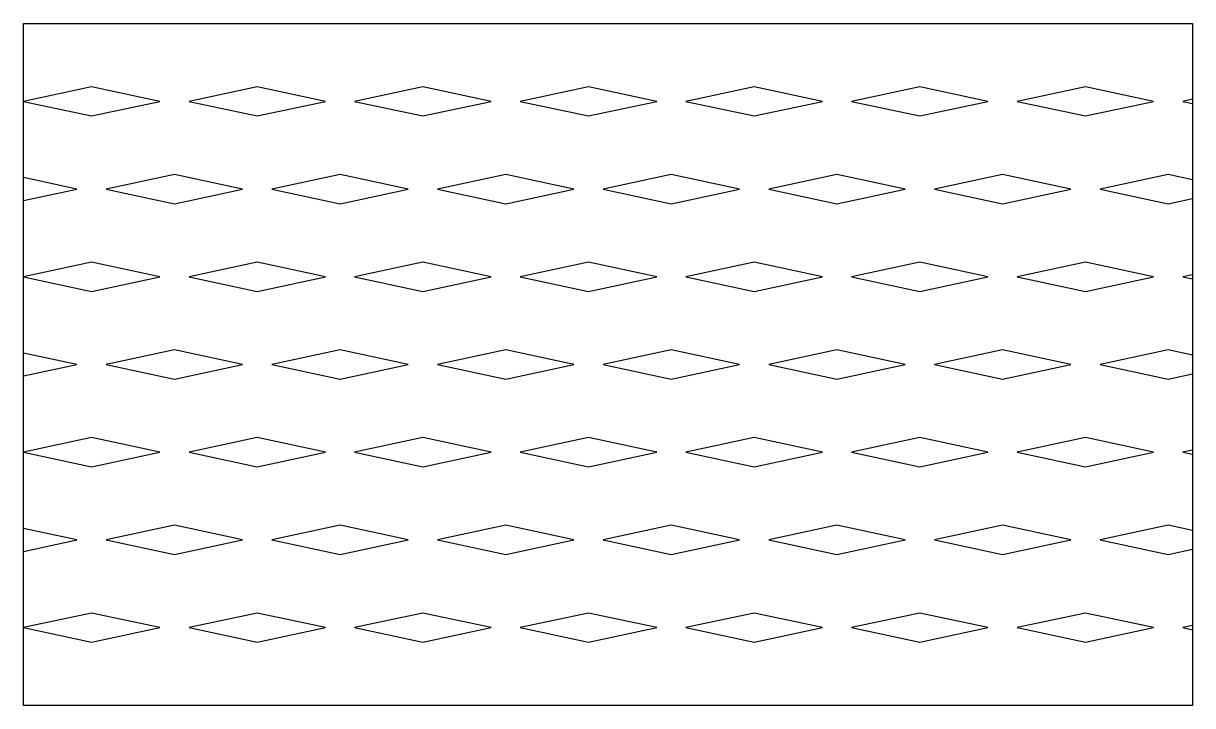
# Model space of a CAD drawing. Header units: millimetres. Extents: x 0 to 120, y 0 to 70.
import ezdxf

# ---------------------------------------------------------------- set-up
doc = ezdxf.new("R2010")
doc.units = ezdxf.units.MM
doc.layers.add('CUT', color=1, linetype='CONTINUOUS')

msp = doc.modelspace()

# ---------------------------------------------------------------- linework, layer by layer
at = {"layer": 'CUT'}
for p, q in [((120, 62.2143), (119, 62)), ((119, 62), (120, 61.7857)), ((120, 44.2143), (119, 44)), ((119, 44), (120, 43.7857)), ((120, 26.2143), (119, 26)), ((119, 26), (120, 25.7857)), ((120, 8.2143), (119, 8)), ((119, 8), (120, 7.7857))]:
    msp.add_line(p, q, dxfattribs=at)
for points in [[(0, 70), (120, 70), (120, 0), (0, 0), (0, 70)], [(0, 62), (7, 60.5), (14, 62), (7, 63.5), (0, 62)], [(17, 62), (24, 60.5), (31, 62), (24, 63.5), (17, 62)], [(34, 62), (41, 60.5), (48, 62), (41, 63.5), (34, 62)], [(51, 62), (58, 60.5), (65, 62), (58, 63.5), (51, 62)], [(68, 62), (75, 60.5), (82, 62), (75, 63.5), (68, 62)], [(85, 62), (92, 60.5), (99, 62), (92, 63.5), (85, 62)], [(102, 62), (109, 60.5), (116, 62), (109, 63.5), (102, 62)], [(0, 51.8214), (5.5, 53), (0, 54.1786)], [(8.5, 53), (15.5, 51.5), (22.5, 53), (15.5, 54.5), (8.5, 53)], [(25.5, 53), (32.5, 51.5), (39.5, 53), (32.5, 54.5), (25.5, 53)], [(42.5, 53), (49.5, 51.5), (56.5, 53), (49.5, 54.5), (42.5, 53)], [(59.5, 53), (66.5, 51.5), (73.5, 53), (66.5, 54.5), (59.5, 53)], [(76.5, 53), (83.5, 51.5), (90.5, 53), (83.5, 54.5), (76.5, 53)], [(93.5, 53), (100.5, 51.5), (107.5, 53), (100.5, 54.5), (93.5, 53)], [(120, 53.9643), (117.5, 54.5), (110.5, 53)], [(110.5, 53), (117.5, 51.5), (120, 52.0357)], [(0, 44), (7, 42.5), (14, 44), (7, 45.5), (0, 44)], [(17, 44), (24, 42.5), (31, 44), (24, 45.5), (17, 44)], [(34, 44), (41, 42.5), (48, 44), (41, 45.5), (34, 44)], [(51, 44), (58, 42.5), (65, 44), (58, 45.5), (51, 44)], [(68, 44), (75, 42.5), (82, 44), (75, 45.5), (68, 44)], [(85, 44), (92, 42.5), (99, 44), (92, 45.5), (85, 44)], [(102, 44), (109, 42.5), (116, 44), (109, 45.5), (102, 44)], [(0, 33.8214), (5.5, 35), (0, 36.1786)], [(8.5, 35), (15.5, 33.5), (22.5, 35), (15.5, 36.5), (8.5, 35)], [(25.5, 35), (32.5, 33.5), (39.5, 35), (32.5, 36.5), (25.5, 35)], [(42.5, 35), (49.5, 33.5), (56.5, 35), (49.5, 36.5), (42.5, 35)], [(59.5, 35), (66.5, 33.5), (73.5, 35), (66.5, 36.5), (59.5, 35)], [(76.5, 35), (83.5, 33.5), (90.5, 35), (83.5, 36.5), (76.5, 35)], [(93.5, 35), (100.5, 33.5), (107.5, 35), (100.5, 36.5), (93.5, 35)], [(120, 35.9643), (117.5, 36.5), (110.5, 35)], [(110.5, 35), (117.5, 33.5), (120, 34.0357)], [(0, 26), (7, 24.5), (14, 26), (7, 27.5), (0, 26)], [(17, 26), (24, 24.5), (31, 26), (24, 27.5), (17, 26)], [(34, 26), (41, 24.5), (48, 26), (41, 27.5), (34, 26)], [(51, 26), (58, 24.5), (65, 26), (58, 27.5), (51, 26)], [(68, 26), (75, 24.5), (82, 26), (75, 27.5), (68, 26)], [(85, 26), (92, 24.5), (99, 26), (92, 27.5), (85, 26)], [(102, 26), (109, 24.5), (116, 26), (109, 27.5), (102, 26)], [(0, 15.8214), (5.5, 17), (0, 18.1786)], [(8.5, 17), (15.5, 15.5), (22.5, 17), (15.5, 18.5), (8.5, 17)], [(25.5, 17), (32.5, 15.5), (39.5, 17), (32.5, 18.5), (25.5, 17)], [(42.5, 17), (49.5, 15.5), (56.5, 17), (49.5, 18.5), (42.5, 17)], [(59.5, 17), (66.5, 15.5), (73.5, 17), (66.5, 18.5), (59.5, 17)], [(76.5, 17), (83.5, 15.5), (90.5, 17), (83.5, 18.5), (76.5, 17)], [(93.5, 17), (100.5, 15.5), (107.5, 17), (100.5, 18.5), (93.5, 17)], [(120, 17.9643), (117.5, 18.5), (110.5, 17)], [(110.5, 17), (117.5, 15.5), (120, 16.0357)], [(0, 8), (7, 6.5), (14, 8), (7, 9.5), (0, 8)], [(17, 8), (24, 6.5), (31, 8), (24, 9.5), (17, 8)], [(34, 8), (41, 6.5), (48, 8), (41, 9.5), (34, 8)], [(51, 8), (58, 6.5), (65, 8), (58, 9.5), (51, 8)], [(68, 8), (75, 6.5), (82, 8), (75, 9.5), (68, 8)], [(85, 8), (92, 6.5), (99, 8), (92, 9.5), (85, 8)], [(102, 8), (109, 6.5), (116, 8), (109, 9.5), (102, 8)]]:
    msp.add_lwpolyline(points, dxfattribs=at)

doc.saveas('drawing.dxf')
